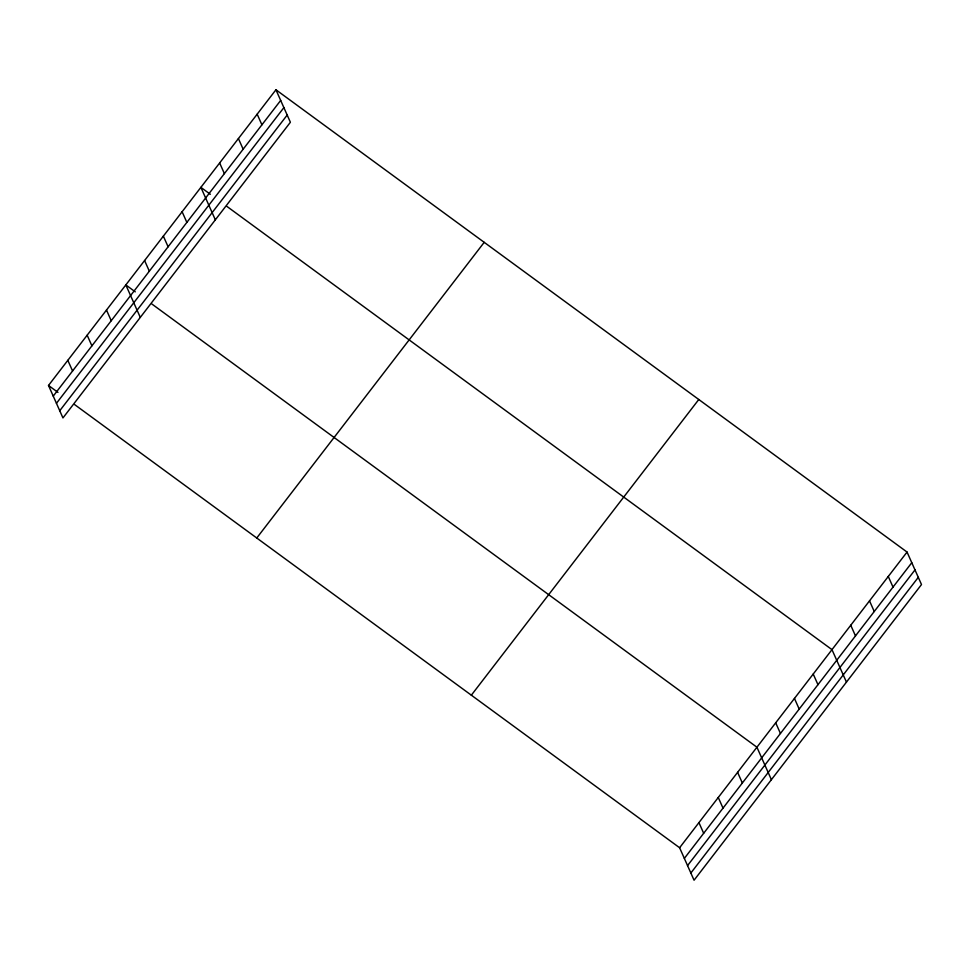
<?xml version="1.0" encoding="UTF-8"?>
<svg xmlns="http://www.w3.org/2000/svg" width="970" height="970" viewBox="0 0 970 970"><rect width="100%" height="100%" fill="white"/><g stroke="black" fill="none" stroke-linecap="round" stroke-linejoin="round"><path stroke-width="1.45" d="M275.941 89.773L290.394 122.256L62.953 417.937L48.5 385.454L275.941 89.773L907.047 552.063L921.5 584.546L694.059 880.226L679.606 847.744L74.532 404.526M53.241 396.112L280.682 100.419M56.442 403.314L283.883 107.621M59.752 410.734L287.193 115.042M256.759 538.01L484.2 242.33M471.335 695.199L698.776 399.507M679.606 847.744L907.047 552.063M684.347 858.401L911.776 562.709M687.548 865.604L914.989 569.911M690.858 873.024L918.287 577.344M210.344 194.291L200.887 187.356L215.34 219.826M226.919 206.416L831.981 649.645L846.446 682.116M135.291 291.861L125.833 284.925L140.286 317.396M151.866 303.998L756.927 747.215L771.393 779.686M48.5 385.454L57.97 392.389M888.277 576.459L893.018 587.105M869.52 600.854L874.249 611.5M850.751 625.25L855.491 635.896M813.224 674.041L817.965 684.687M794.454 698.424L799.195 709.082M775.697 722.82L780.438 733.465M737.6 772.35L742.341 782.996M718.273 797.486L723.014 808.131M698.933 822.621L703.674 833.266M257.171 114.169L261.912 124.815M238.414 138.564L243.155 149.21M219.644 162.96L224.385 173.606M182.117 211.751L186.858 222.397M163.36 236.134L168.101 246.78M144.591 260.53L149.331 271.176M106.494 310.06L111.235 320.706M87.167 335.196L91.907 345.841M67.827 360.331L72.568 370.976"/></g></svg>
